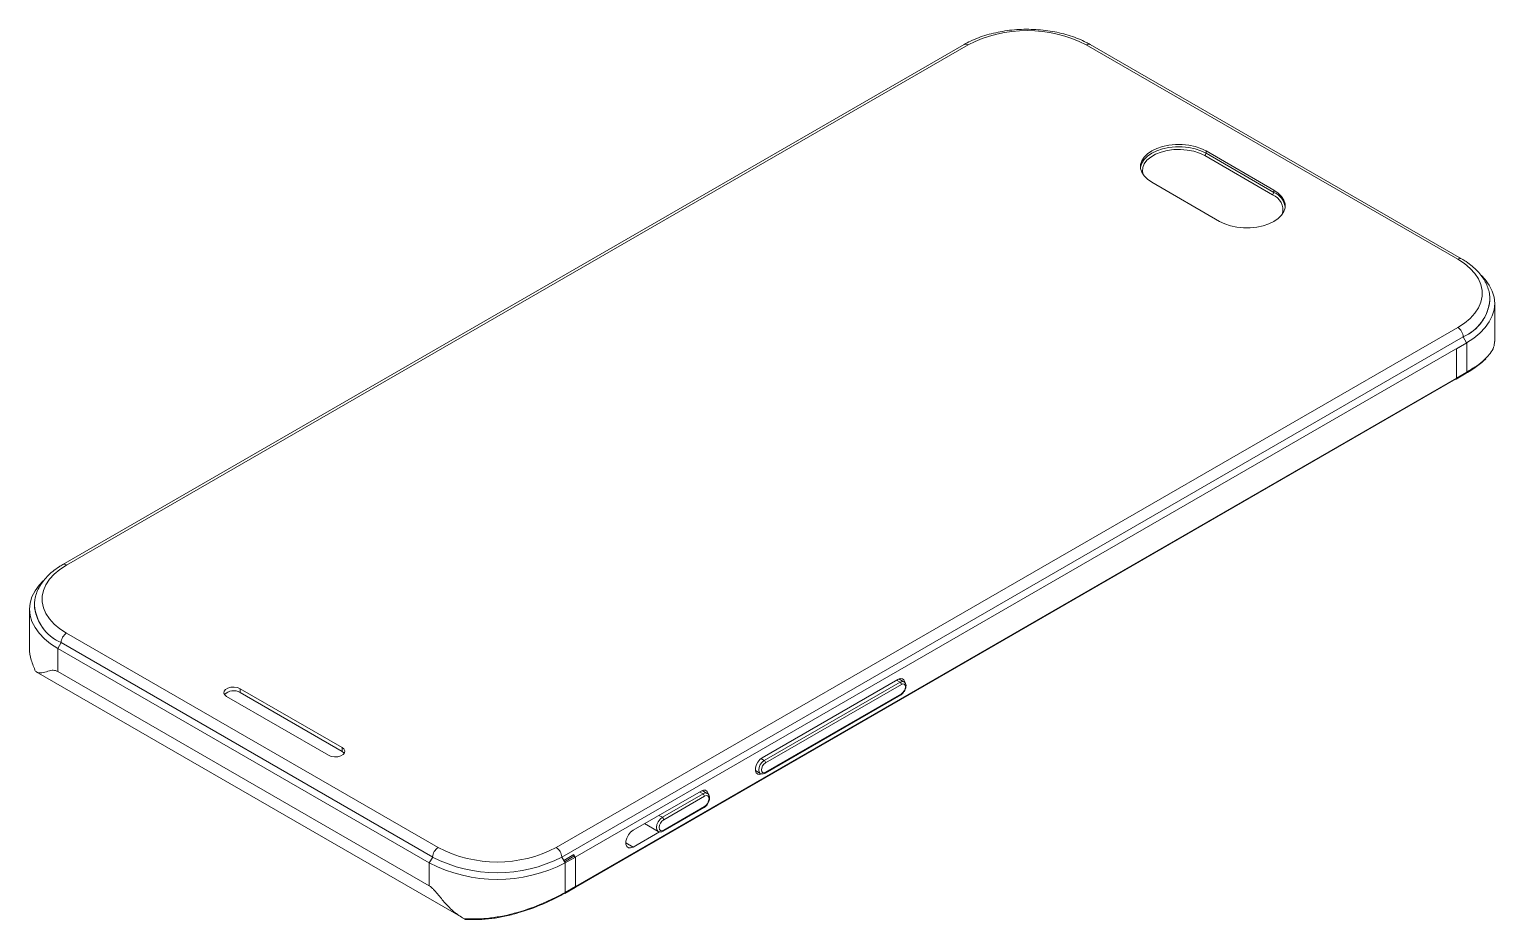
# Paper-space layout '_Isometric' of a CAD drawing. Header units: millimetres. Extents: x -76 to 76, y -43 to 49.
import ezdxf

# ---------------------------------------------------------------- set-up
doc = ezdxf.new("R2010")
doc.units = ezdxf.units.MM

psp = doc.layouts.new('_Isometric')

# ---------------------------------------------------------------- linework, layer by layer
at = {"color": 7, "linetype": 'Continuous', "lineweight": 15}
for p, q in [((21.03, 47.88), (-72.81, -6.29)), ((21.43, 47.84), (-72.41, -6.33)), ((72.41, 25.51), (33.73, 47.84)), ((72.81, 25.55), (34.13, 47.88)), ((53.28, 32.72), (46.21, 36.8)), ((46.21, 36.56), (46.21, 36.8)), ((46.07, 36.31), (46.21, 36.56)), ((53.14, 32.23), (46.07, 36.31)), ((46.21, 36.56), (53.28, 32.47)), ((40.55, 33.53), (47.62, 29.45)), ((53.28, 32.47), (53.14, 32.23)), ((53.28, 32.47), (53.28, 32.72)), ((76.26, 16.95), (76.26, 20.9)), ((-21.43, -35.76), (72.41, 18.41)), ((-20.86, -36.74), (72.97, 17.43)), ((73.33, 16.82), (-19.45, -36.74)), ((72.28, 16.2), (73.34, 16.81)), ((72.97, 17.43), (73.33, 16.82)), ((73.34, 16.81), (73.33, 16.82)), ((73.34, 13.74), (73.34, 16.81)), ((72.27, 13.14), (72.27, 16.21)), ((72.27, 16.21), (72.28, 16.2)), ((72.28, 13.13), (72.28, 16.2)), ((72.28, 13.13), (73.34, 13.74)), ((-19.44, -39.87), (72.22, 13.05)), ((72.23, 13.03), (73.3, 13.64)), ((-76.26, -10.94), (-76.26, -14.89)), ((-72.41, -13.43), (-33.73, -35.76)), ((-73.33, -15.02), (-72.97, -14.41)), ((-34.65, -37.35), (-73.33, -15.02)), ((-73.33, -15.02), (-73.33, -17.42)), ((-72.97, -14.41), (-34.29, -36.74)), ((-75.59, -17.44), (-31.16, -43.09)), ((-73.33, -17.42), (-34.65, -39.75)), ((14.14, -18.24), (0, -26.41)), ((14.75, -18.49), (14.24, -18.19)), ((-43.73, -25.33), (-54.34, -19.21)), ((-54.34, -19.61), (-54.34, -19.21)), ((-43.73, -25.74), (-54.34, -19.61)), ((0.21, -26.69), (14.35, -18.53)), ((14.5, -18.77), (0.35, -26.94)), ((0.35, -27.92), (14.5, -19.75)), ((-55.76, -20.02), (-45.15, -26.14)), ((0.31, -28.01), (14.45, -19.84)), ((-43.73, -25.74), (-43.73, -25.33)), ((-0.7, -27.74), (-0.19, -28.04)), ((-6.36, -29.87), (-13.44, -33.95)), ((-10.39, -32.6), (-6.15, -30.15)), ((-6.01, -30.4), (-10.25, -32.85)), ((-5.72, -30.11), (-6.24, -29.81)), ((-10.29, -34.04), (-6.05, -31.59)), ((-10.25, -33.94), (-6.01, -31.49)), ((-12.24, -33.26), (-10.83, -34.07)), ((-13.44, -35.7), (-10.69, -34.11)), ((-20.65, -37.1), (-19.59, -36.49)), ((-19.59, -36.49), (-19.45, -36.74)), ((-19.59, -36.66), (-19.59, -36.49)), ((-34.65, -37.35), (-34.29, -36.74)), ((-34.65, -39.75), (-34.65, -37.35)), ((-20.86, -36.74), (-20.51, -37.35)), ((-20.58, -37.23), (-19.59, -36.66)), ((-20.51, -37.35), (-20.51, -40.42)), ((-20.49, -37.36), (-20.51, -37.35)), ((-19.43, -36.75), (-20.49, -37.36)), ((-20.49, -40.43), (-20.49, -37.36)), ((-19.59, -36.66), (-19.43, -36.75)), ((-19.43, -39.81), (-19.43, -36.75)), ((-20.54, -40.53), (-19.48, -39.91)), ((-19.43, -39.81), (-20.49, -40.43))]:
    psp.add_line(p, q, dxfattribs=at)
at = {"color": 8, "linetype": 'Continuous', "lineweight": 15}
for p, q in [((-19.43, -39.8), (72.27, 13.14)), ((14.35, -18.53), (14, -18.32)), ((0.21, -26.69), (-0.13, -26.49)), ((-6.15, -30.15), (-6.51, -29.95)), ((-10.39, -32.6), (-10.75, -32.4)), ((-14.19, -35.26), (-13.44, -35.7))]:
    psp.add_line(p, q, dxfattribs=at)
at = {"color": 7, "linetype": 'Continuous', "lineweight": 15, "flags": 128}
for points in [[(39.39, 35.05), (39.4, 35.12), (39.52, 35.52), (39.76, 35.9), (40.1, 36.25), (40.55, 36.56), (41.09, 36.81), (41.69, 37.02), (42.35, 37.15), (43.03, 37.22), (43.73, 37.22), (44.42, 37.15), (45.07, 37.02), (45.68, 36.81), (46.21, 36.56)], [(46.21, 36.8), (45.68, 37.06), (45.07, 37.26), (44.42, 37.4), (43.73, 37.47), (43.03, 37.47), (42.35, 37.4), (41.69, 37.26), (41.09, 37.06), (40.55, 36.8), (40.1, 36.49), (39.76, 36.14), (39.52, 35.77), (39.4, 35.37), (39.4, 34.97), (39.52, 34.57), (39.76, 34.19), (40.1, 33.84), (40.55, 33.53)], [(46.07, 36.31), (45.53, 36.57), (44.92, 36.77), (44.25, 36.89), (43.56, 36.95), (42.86, 36.93), (42.17, 36.84), (41.53, 36.68), (40.95, 36.45), (40.46, 36.16), (40.06, 35.83), (39.78, 35.46), (39.62, 35.06), (39.59, 34.66), (39.66, 34.33)], [(47.62, 29.45), (48.16, 29.19), (48.76, 28.99), (49.42, 28.86), (50.1, 28.79), (50.8, 28.79), (51.49, 28.86), (52.14, 28.99), (52.75, 29.19), (53.28, 29.45), (53.73, 29.76), (54.08, 30.11), (54.32, 30.49), (54.44, 30.88), (54.44, 31.29), (54.32, 31.68), (54.08, 32.06), (53.73, 32.41), (53.28, 32.72)], [(72.41, 18.41), (73.1, 18.86), (73.7, 19.36), (74.19, 19.9), (74.56, 20.47), (74.81, 21.06), (74.94, 21.66), (74.94, 22.27), (74.81, 22.87), (74.56, 23.46), (74.19, 24.02), (73.7, 24.56), (73.1, 25.06), (72.41, 25.51)], [(74.88, 23.82), (75.27, 23.41), (75.69, 22.81), (76.01, 22.19), (76.19, 21.55), (76.26, 20.9), (76.19, 20.25), (76.01, 19.62), (75.69, 18.99), (75.27, 18.4), (74.72, 17.83), (74.07, 17.3), (73.33, 16.82)], [(-72.41, -6.33), (-73.1, -6.78), (-73.7, -7.28), (-74.19, -7.82), (-74.56, -8.38), (-74.81, -8.97), (-74.94, -9.57), (-74.94, -10.18), (-74.81, -10.78), (-74.56, -11.37), (-74.19, -11.94), (-73.7, -12.48), (-73.1, -12.97), (-72.41, -13.43)], [(-73.33, -15.02), (-74.07, -14.54), (-74.72, -14.01), (-75.27, -13.44), (-75.69, -12.85), (-76.01, -12.22), (-76.19, -11.59), (-76.26, -10.94), (-76.19, -10.29), (-76.01, -9.65), (-75.69, -9.03), (-75.27, -8.43), (-74.84, -7.98)], [(14.84, -18.55), (14.84, -18.51), (14.75, -18.3), (14.6, -18.17), (14.38, -18.15), (14.14, -18.24)], [(-54.34, -19.21), (-54.63, -19.09), (-54.96, -19.04), (-55.31, -19.06), (-55.62, -19.14), (-55.87, -19.28), (-56.01, -19.46), (-56.04, -19.66), (-55.95, -19.86), (-55.76, -20.02)], [(14.5, -19.75), (14.66, -19.62), (14.8, -19.44), (14.89, -19.22), (14.92, -19.02), (14.89, -18.85), (14.8, -18.74), (14.66, -18.72), (14.5, -18.77)], [(-45.15, -26.14), (-44.86, -26.26), (-44.53, -26.31), (-44.18, -26.29), (-43.87, -26.21), (-43.62, -26.07), (-43.48, -25.89), (-43.45, -25.69), (-43.54, -25.49), (-43.73, -25.33)], [(-43.51, -25.94), (-43.54, -25.9), (-43.73, -25.74)], [(0, -26.41), (-0.24, -26.59), (-0.45, -26.86), (-0.61, -27.17), (-0.7, -27.48), (-0.7, -27.77), (-0.61, -27.98), (-0.45, -28.11), (-0.24, -28.13), (-0.08, -28.08)], [(0.35, -26.94), (0.19, -27.07), (0.05, -27.25), (-0.04, -27.47), (-0.07, -27.67), (-0.04, -27.84), (0.05, -27.95), (0.19, -27.97), (0.35, -27.92)], [(-5.61, -30.19), (-5.62, -30.16), (-5.71, -29.92), (-5.88, -29.79), (-6.1, -29.77), (-6.36, -29.87)], [(-6.01, -31.49), (-5.83, -31.35), (-5.67, -31.14), (-5.57, -30.9), (-5.53, -30.67), (-5.57, -30.48), (-5.67, -30.36), (-5.83, -30.33), (-6.01, -30.4)], [(-10.25, -32.85), (-10.44, -32.99), (-10.59, -33.2), (-10.69, -33.44), (-10.73, -33.67), (-10.69, -33.86), (-10.59, -33.98), (-10.44, -34.01), (-10.25, -33.94)], [(-13.44, -33.95), (-13.69, -34.15), (-13.92, -34.43), (-14.09, -34.76), (-14.18, -35.1), (-14.18, -35.41), (-14.09, -35.64), (-13.92, -35.78), (-13.69, -35.8), (-13.44, -35.7)]]:
    psp.add_lwpolyline(points, dxfattribs=at)
at = {"color": 8, "linetype": 'Continuous', "lineweight": 15, "flags": 128}
for points in [[(14.35, -18.53), (14.57, -18.45), (14.75, -18.49)], [(-0.19, -28.04), (-0.19, -28.04), (-0.31, -27.9), (-0.35, -27.67), (-0.31, -27.4), (-0.19, -27.11), (0, -26.87), (0.21, -26.69)], [(-6.15, -30.15), (-5.92, -30.07), (-5.72, -30.11)], [(-10.83, -34.07), (-10.83, -34.07), (-10.96, -33.91), (-11.01, -33.67), (-10.96, -33.37), (-10.83, -33.06), (-10.63, -32.79), (-10.39, -32.6)]]:
    psp.add_lwpolyline(points, dxfattribs=at)
at = {"color": 7, "linetype": 'Continuous', "lineweight": 15}
for centre, radius, start, end in [((27.58, 36.01), 13.33, 62.5243, 117.4757), ((52.52, 30.64), 1.7, 346.4784, 68.7812), ((52.47, 30.64), 2, 9.2337, 66.1008), ((71.1, 21.72), 4.68, 293.6523, 354.5235), ((71.08, 21.73), 4.7, 293.729, 353.7264), ((71.75, 17.38), 1.23, 2.6055, 57.3945), ((73.23, 13.73), 0.11, 305.4393, 5.8726), ((72.19, 13.11), 0.0944, 272.2242, 10.1266), ((72.17, 13.13), 0.0999, 305.4394, 5.8728), ((-71.13, -10.16), 4.64, 183.556, 246.5289), ((-71.19, -10.23), 4.55, 179.3991, 246.9029), ((-71.75, -14.46), 1.23, 122.6055, 177.3945), ((-55.03, -20.75), 1.33, 58.6901, 135.4745), ((14.19, -18.79), 0.307, 2.6055, 57.3945), ((0.05, -26.95), 0.307, 2.6055, 57.3945), ((-6.32, -30.41), 0.307, 2.6055, 57.3945), ((-10.56, -32.86), 0.307, 2.6055, 57.3945), ((-33.07, -36.79), 1.23, 122.6055, 177.3945), ((-27.58, -23.93), 13.33, 242.5243, 297.4757), ((-22.09, -36.79), 1.23, 2.6055, 57.3945), ((-27.58, -23.79), 15.29, 242.4576, 297.5424), ((-27.58, -23.86), 14.53, 242.4576, 297.5424), ((-20.59, -40.43), 0.0859, 272.2246, 10.1268), ((-20.58, -40.44), 0.0944, 272.2242, 10.1266), ((-19.54, -39.83), 0.11, 305.4393, 5.8726)]:
    psp.add_arc(centre, radius, start, end, dxfattribs=at)
at = {"color": 8, "linetype": 'Continuous', "lineweight": 15}
for centre, radius, start, end in [((21.19, 47.52), 0.402, 54.3824, 114.3071), ((33.96, 47.52), 0.402, 65.6929, 125.6176), ((72.64, 25.19), 0.402, 65.7086, 125.6162), ((-72.64, -6.63), 0.384, 52.7465, 115.9578), ((14.4, -19.76), 0.0986, 305.0133, 6.2988), ((0.25, -27.93), 0.101, 305.7058, 5.6197), ((-6.11, -31.51), 0.0986, 305.0133, 6.2988), ((-10.35, -33.95), 0.101, 305.7054, 5.6197)]:
    psp.add_arc(centre, radius, start, end, dxfattribs=at)
at = {"color": 7, "linetype": 'Continuous', "lineweight": 15}
for points, knots in [([(34.13, 47.88), (34, 47.96), (33.62, 48.17), (32.94, 48.48), (32.08, 48.79), (31.17, 49.05), (30.22, 49.25), (29.24, 49.38), (28.25, 49.46), (27.25, 49.47), (26.25, 49.42), (25.27, 49.3), (24.31, 49.12), (23.39, 48.89), (22.51, 48.59), (21.72, 48.26), (21.24, 48), (21.03, 47.88)], [0, 0, 0, 0, 0.037062, 0.106727, 0.176298, 0.245755, 0.315092, 0.384329, 0.453498, 0.522637, 0.591783, 0.660969, 0.730232, 0.799613, 0.869153, 0.938882, 1, 1, 1, 1]), ([(75.75, 21.21), (75.75, 21.25), (75.77, 21.5), (75.71, 21.96), (75.56, 22.57), (75.29, 23.17), (74.93, 23.74), (74.48, 24.28), (73.93, 24.8), (73.36, 25.22), (72.97, 25.46), (72.81, 25.55)], [0, 0, 0, 0, 0.025363, 0.148639, 0.271691, 0.395632, 0.52146, 0.649603, 0.779885, 0.911722, 1, 1, 1, 1]), ([(75.36, 15.24), (75.51, 15.39), (75.87, 15.76), (76.19, 16.33), (76.23, 16.75), (76.25, 16.95)], [0, 0, 0, 0, 0.265746, 0.643525, 1, 1, 1, 1]), ([(73.31, 13.67), (73.34, 13.69), (73.62, 13.85), (74.08, 14.14), (74.66, 14.55), (75.07, 14.88), (75.27, 15.08), (75.33, 15.14)], [0, 0, 0, 0, 0.0426788, 0.3191294, 0.5959434, 0.8730021, 1, 1, 1, 1]), ([(-72.81, -6.29), (-72.94, -6.36), (-73.31, -6.58), (-73.86, -6.99), (-74.43, -7.51), (-74.91, -8.07), (-75.29, -8.67), (-75.56, -9.29), (-75.72, -9.88), (-75.74, -10.26), (-75.75, -10.43)], [0, 0, 0, 0, 0.0739375, 0.2134892, 0.353102, 0.4920058, 0.6293611, 0.7643482, 0.8965874, 1, 1, 1, 1]), ([(-76.25, -14.89), (-76.25, -14.92), (-76.29, -15.37), (-76.13, -16.25), (-75.8, -17.02), (-75.64, -17.41)], [0, 0, 0, 0, 0.040102, 0.518017, 1, 1, 1, 1]), ([(-73.33, -17.42), (-73.44, -17.37), (-73.66, -17.28), (-73.93, -17.29), (-74.34, -17.38), (-74.83, -17.57), (-75.3, -17.59), (-75.53, -17.47), (-75.59, -17.43)], [0, 0, 0, 0, 0.096598, 0.192714, 0.291482, 0.588989, 0.890761, 1, 1, 1, 1]), ([(14.45, -19.84), (14.49, -19.82), (14.61, -19.74), (14.77, -19.56), (14.91, -19.3), (14.99, -19.02), (14.97, -18.78), (14.89, -18.58), (14.79, -18.52), (14.75, -18.49)], [0, 0, 0, 0, 0.089866, 0.253467, 0.41734, 0.583833, 0.756632, 0.895946, 1, 1, 1, 1]), ([(-0.18, -28.04), (-0.17, -28.04), (-0.12, -28.09), (0.03, -28.1), (0.18, -28.07), (0.28, -28.03), (0.31, -28.01)], [0, 0, 0, 0, 0.059339, 0.424611, 0.788432, 1, 1, 1, 1]), ([(-6.05, -31.59), (-6.01, -31.56), (-5.89, -31.48), (-5.72, -31.3), (-5.56, -31.03), (-5.48, -30.74), (-5.47, -30.47), (-5.55, -30.26), (-5.64, -30.14), (-5.71, -30.11), (-5.72, -30.11)], [0, 0, 0, 0, 0.085452, 0.241903, 0.398344, 0.556521, 0.71907, 0.858434, 0.986363, 1, 1, 1, 1]), ([(-10.83, -34.07), (-10.77, -34.09), (-10.65, -34.14), (-10.46, -34.12), (-10.35, -34.06), (-10.29, -34.04)], [0, 0, 0, 0, 0.345558, 0.707959, 1, 1, 1, 1]), ([(-31.04, -43.15), (-31.41, -42.95), (-31.76, -42.71), (-32.4, -42.17), (-32.7, -41.87), (-33.12, -41.4), (-33.26, -41.24), (-33.53, -40.91), (-33.66, -40.75), (-33.92, -40.42), (-34.06, -40.26), (-34.28, -40.04), (-34.35, -39.97), (-34.5, -39.85), (-34.57, -39.8), (-34.65, -39.75)], [0, 0, 0, 0, 0.25, 0.25, 0.5, 0.5, 0.625, 0.625, 0.75, 0.75, 0.875, 0.875, 0.9375, 0.9375, 1, 1, 1, 1]), ([(-31.04, -43.15), (-30.6, -43.19), (-30.14, -43.2), (-29.22, -43.18), (-28.75, -43.15), (-27.8, -43.03), (-27.34, -42.95), (-26.4, -42.76), (-25.93, -42.64), (-24.54, -42.24), (-23.65, -41.92), (-22.39, -41.38), (-21.98, -41.19), (-21.21, -40.81), (-20.85, -40.62), (-20.51, -40.42)], [0, 0, 0, 0, 0.125, 0.125, 0.25, 0.25, 0.375, 0.375, 0.5, 0.5, 0.75, 0.75, 0.875, 0.875, 1, 1, 1, 1]), ([(-20.59, -40.52), (-20.92, -40.71), (-21.28, -40.9), (-22.03, -41.28), (-22.43, -41.46), (-23.65, -41.99), (-24.51, -42.3), (-25.87, -42.7), (-26.32, -42.81), (-27.23, -43), (-27.69, -43.08), (-28.6, -43.2), (-29.07, -43.24), (-29.97, -43.27), (-30.41, -43.26), (-30.84, -43.23)], [0, 0, 0, 0, 0.125, 0.125, 0.25, 0.25, 0.5, 0.5, 0.625, 0.625, 0.75, 0.75, 0.875, 0.875, 1, 1, 1, 1]), ([(-30.84, -43.23), (-30.82, -43.24), (-30.81, -43.25), (-30.82, -43.26), (-30.84, -43.25), (-30.89, -43.23), (-30.92, -43.22), (-30.98, -43.19), (-31.01, -43.17), (-31.04, -43.15)], [0, 0, 0, 0, 0.25, 0.25, 0.5, 0.5, 0.75, 0.75, 1, 1, 1, 1])]:
    psp.add_open_spline(points, degree=3, knots=knots, dxfattribs=at)
at = {"color": 8, "linetype": 'Continuous', "lineweight": 15}
psp.add_open_spline([(73.33, 13.75), (73.68, 13.97), (74.4, 14.4), (75.06, 14.9), (75.3, 15.18), (75.36, 15.24)], degree=3, knots=[0, 0, 0, 0, 0.433099, 0.879595, 1, 1, 1, 1], dxfattribs=at)

doc.saveas('drawing.dxf')
